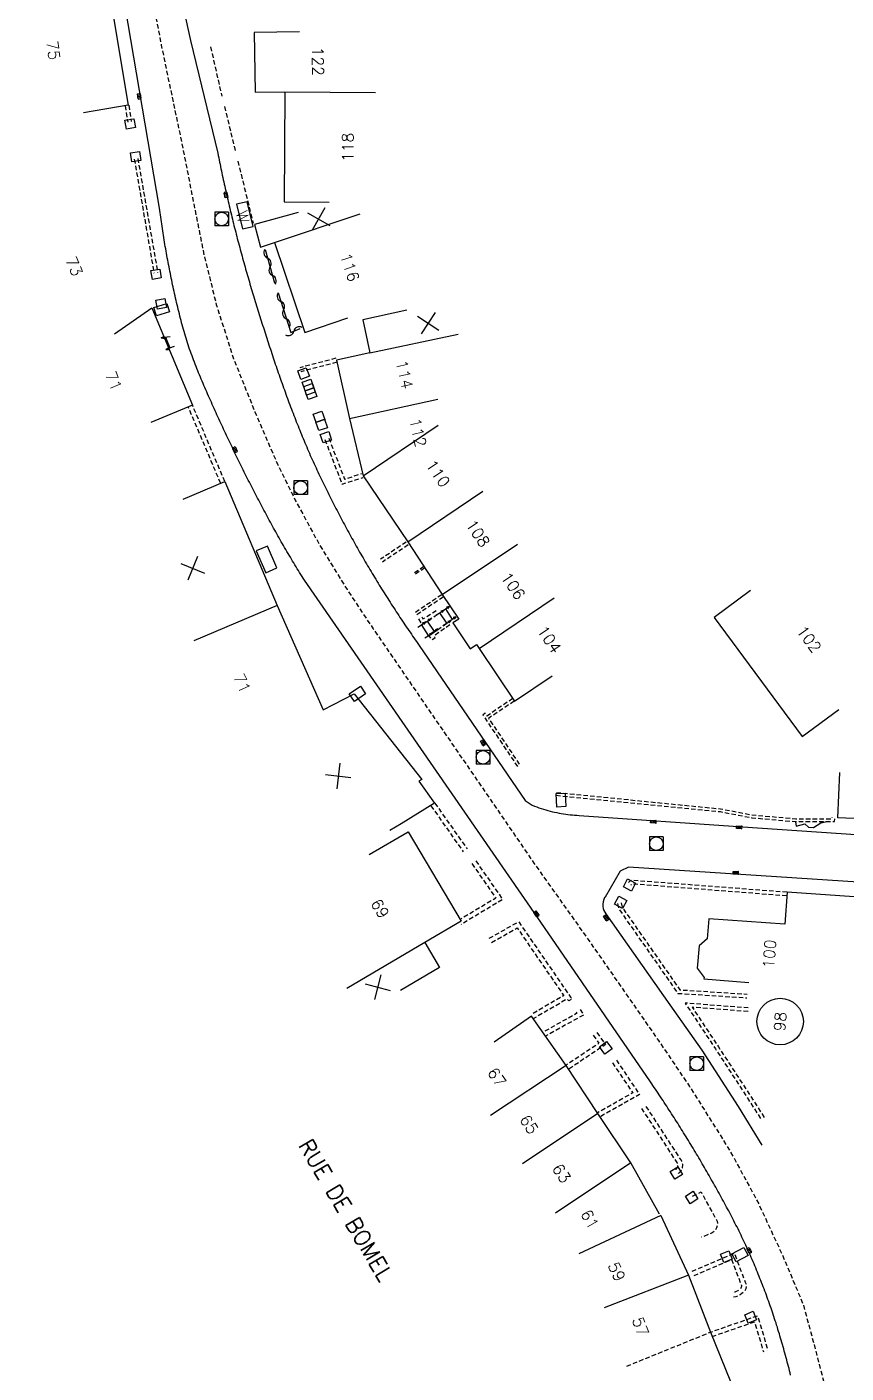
# Model space of a CAD drawing. Header units: millimetres. Extents: x 184999 to 186001, y 128999 to 130000.
# Drawn here: x 185193.3 to 185283.9, y 129248.5 to 129397.3 of the extents above; entities that cross this region are included whole.
import ezdxf
from ezdxf.enums import TextEntityAlignment as Align

# ---------------------------------------------------------------- set-up
doc = ezdxf.new("R2010")
doc.units = ezdxf.units.MM
doc.linetypes.add('DASHED', pattern=[0.75, 0.5, -0.25])
doc.layers.get('0').update_dxf_attribs({"linetype": 'CONTINUOUS'})
for name, color, linetype in [('W0001', 6, 'DASHED'), ('W0008', 7, 'CONTINUOUS'), ('W0100', 7, 'CONTINUOUS'), ('W0105', 7, 'CONTINUOUS'), ('W0112', 1, 'DASHED'), ('W0211', 2, 'CONTINUOUS'), ('W0310', 3, 'CONTINUOUS'), ('W0400', 7, 'CONTINUOUS'), ('W0420', 7, 'CONTINUOUS'), ('W0984', 7, 'CONTINUOUS'), ('W0989', 7, 'CONTINUOUS'), ('W0991', 7, 'CONTINUOUS'), ('W1102', 7, 'CONTINUOUS'), ('W1471', 7, 'CONTINUOUS')]:
    doc.layers.add(name, color=color, linetype=linetype)
doc.styles.get("Standard").update_dxf_attribs({"font": 'romans.shx', "width": 0.85})

# ---------------------------------------------------------------- blocks, each defined once
blk = doc.blocks.new('T400')
for p, q in [((-0.15, 0.3), (0.15, 0.3)), ((-0.15, -0.25), (-0.15, 0.3)), ((-0.15, 0.15), (0.15, 0.15)), ((-0.15, 0), (0.15, 0)), ((0.15, 0.3), (0.15, -0.25)), ((-0.15, -0.15), (0.15, -0.15)), ((-0.15, -0.25), (-0.15, -0.3)), ((-0.15, -0.3), (0.15, -0.3)), ((0.15, -0.3), (0.15, -0.25))]:
    blk.add_line(p, q)
blk = doc.blocks.new('t112o')
at = {"color": 0, "linetype": 'Continuous'}
for p, q in [((-0.5, 0.5), (0.5, 0.5)), ((-0.5, -0.5), (-0.5, 0.5)), ((0.5, 0.5), (0.5, -0.5)), ((0.5, -0.5), (-0.5, -0.5))]:
    blk.add_line(p, q, dxfattribs=at)
blk = doc.blocks.new('T420')
for p, q in [((0.75, 0.75), (-0.75, 0.75)), ((-0.75, 0.75), (-0.75, -0.75)), ((0.75, 0.75), (0.75, -0.75)), ((0.75, -0.75), (-0.75, -0.75))]:
    blk.add_line(p, q)
blk.add_ellipse((0, 0), major_axis=(-0.53, 0.53), ratio=1, start_param=3.926991, end_param=10.210176)
blk = doc.blocks.new('t105o')
for p, q in [((-0.5, 0), (0.5, 0)), ((0.5, 0), (0.2, 0.1)), ((0.5, 0), (0.2, -0.1))]:
    blk.add_line(p, q)
blk = doc.blocks.new('t991o')
at = {"color": 0, "linetype": 'Continuous'}
for p, q in [((-1, 1), (1, -1)), ((-1, -1), (1, 1))]:
    blk.add_line(p, q, dxfattribs=at)
blk = doc.blocks.new('t310o')
at = {"color": 0, "linetype": 'Continuous'}
for centre, start, end in [((-0.5, 0.38), 216.8699, 323.1304), ((0.5, -0.37), 36.8699, 143.1303)]:
    blk.add_arc(centre, 0.625, start, end, dxfattribs=at)
blk = doc.blocks.new('T1471')
at = {"color": 0, "linetype": 'Continuous', "flags": 128}
blk.add_lwpolyline([(-0.75, -0.5), (-0.75, 0.5), (0.75, 0.5), (0.75, -0.5), (-0.75, -0.5)], dxfattribs=at)

msp = doc.modelspace()

# ---------------------------------------------------------------- linework, layer by layer
at = {"layer": 'W0001', "flags": 128}
msp.add_lwpolyline([(185076.46, 129530.26), (185105.86, 129515.07), (185112.27, 129511.74), (185118.33, 129508.77), (185124.69, 129505.94), (185131.14, 129503.27), (185137.3, 129500.92), (185144.3, 129498.37), (185148.71, 129496.91), (185153.45, 129495.81), (185160.45, 129495.05), (185165.97, 129495.28), (185173.24, 129495.96), (185179.08, 129495.75), (185184.41, 129494.39), (185188.61, 129491.88), (185192.64, 129488.41), (185194.59, 129483.7), (185195.01, 129479.62), (185196.6, 129463.78), (185197.34, 129459.39), (185197.97, 129455.54), (185198.48, 129452.44), (185199.22, 129445.67), (185199.92, 129439.28), (185201.51, 129429.63), (185202.59, 129424.1), (185204.32, 129415.33), (185206.29, 129405.18), (185208.2, 129395.27), (185210.24, 129385.54), (185212.92, 129372.11), (185214.28, 129366.62), (185216.19, 129360.61), (185218.55, 129354.76), (185221.08, 129348.89), (185223.05, 129344.92), (185225.69, 129340.05), (185228.74, 129335.09), (185231.62, 129330.77), (185236.85, 129323.14), (185244.87, 129311.47), (185249.4, 129304.85), (185255.38, 129296.43), (185259.77, 129290.12), (185263.17, 129285.24), (185266.6, 129280.17), (185270.33, 129274.25), (185271.62, 129272.08), (185274.25, 129267.17), (185276.81, 129261.66), (185279.18, 129256.03), (185280.64, 129250.6), (185281.67, 129246.59), (185284.17, 129237.24), (185290.09, 129200.42), (185292.5, 129186.1), (185293.43, 129179.33), (185294.34, 129171.51), (185294.87, 129163.25), (185294.54, 129153.35), (185292.49, 129141.54), (185289.71, 129129.44), (185288.07, 129123.05), (185286.28, 129116.71), (185285.07, 129112.07), (185283.9, 129105.97), (185283.3, 129101.72), (185283.65, 129096.41), (185284.46, 129090.86), (185285.85, 129084.23), (185296.9, 129045.28), (185300.96, 129030.9), (185308.38, 129009.82), (185311.36, 129000)], dxfattribs=at)
at = {"layer": 'W0008', "flags": 128}
for points in [[(185203.48, 129431.82), (185211.43, 129395.79), (185214.46, 129383.33), (185214.5, 129383.08), (185214.55, 129382.84), (185214.6, 129382.59), (185214.65, 129382.35), (185214.7, 129382.11), (185214.75, 129381.86), (185214.8, 129381.62), (185214.85, 129381.38), (185214.9, 129381.14), (185214.95, 129380.89), (185215.01, 129380.65), (185215.06, 129380.41), (185215.11, 129380.16), (185215.16, 129379.92), (185215.22, 129379.68), (185215.27, 129379.44), (185215.33, 129379.19), (185215.38, 129378.95), (185215.44, 129378.71), (185215.49, 129378.47), (185215.55, 129378.23), (185215.6, 129377.98), (185215.66, 129377.74), (185215.72, 129377.5), (185215.77, 129377.26), (185215.83, 129377.02), (185215.89, 129376.78), (185215.95, 129376.54), (185216.01, 129376.29), (185216.06, 129376.05), (185216.12, 129375.81), (185216.18, 129375.57), (185216.24, 129375.33), (185216.3, 129375.09), (185216.37, 129374.85), (185216.43, 129374.61), (185216.49, 129374.37), (185216.55, 129374.13), (185216.61, 129373.89), (185216.68, 129373.65), (185216.74, 129373.41), (185216.8, 129373.17), (185216.87, 129372.93), (185216.93, 129372.69), (185217, 129372.45), (185217.06, 129372.21), (185217.13, 129371.97), (185217.19, 129371.73), (185217.26, 129371.49), (185217.32, 129371.25), (185217.39, 129371.01), (185217.46, 129370.77), (185217.53, 129370.53), (185217.59, 129370.3), (185217.66, 129370.06), (185217.73, 129369.82), (185217.8, 129369.58), (185217.87, 129369.34), (185217.94, 129369.1), (185218.01, 129368.86), (185218.08, 129368.63), (185218.15, 129368.39), (185218.22, 129368.15), (185218.29, 129367.91), (185218.37, 129367.67), (185218.44, 129367.44), (185218.51, 129367.2), (185218.58, 129366.96), (185218.66, 129366.72), (185218.73, 129366.48), (185218.81, 129366.24), (185218.88, 129366), (185218.96, 129365.76), (185219.03, 129365.52), (185219.11, 129365.28), (185219.18, 129365.04), (185219.26, 129364.8), (185219.33, 129364.56), (185219.41, 129364.32), (185219.49, 129364.08), (185219.56, 129363.84), (185219.64, 129363.6), (185219.71, 129363.36), (185219.79, 129363.12), (185219.87, 129362.88), (185219.95, 129362.64), (185220.02, 129362.41), (185220.1, 129362.17), (185220.18, 129361.93), (185220.26, 129361.69), (185220.34, 129361.45), (185220.41, 129361.21), (185220.49, 129360.97), (185220.57, 129360.73), (185220.65, 129360.5), (185220.73, 129360.26), (185220.81, 129360.02), (185220.89, 129359.78), (185220.97, 129359.54), (185221.06, 129359.31), (185221.14, 129359.07), (185221.22, 129358.83), (185221.3, 129358.59), (185221.39, 129358.36), (185221.47, 129358.12), (185221.55, 129357.88), (185221.64, 129357.65), (185221.72, 129357.41), (185221.81, 129357.17), (185221.89, 129356.94), (185221.98, 129356.7), (185222.06, 129356.46), (185222.15, 129356.23), (185222.24, 129355.99), (185222.32, 129355.76), (185222.41, 129355.52), (185222.5, 129355.29), (185222.59, 129355.05), (185222.68, 129354.82), (185222.77, 129354.58), (185222.86, 129354.35), (185222.95, 129354.11), (185223.04, 129353.88), (185223.13, 129353.65), (185223.23, 129353.41), (185223.32, 129353.18), (185223.41, 129352.95), (185223.51, 129352.71), (185223.6, 129352.48), (185223.7, 129352.25), (185223.79, 129352.01), (185223.89, 129351.78), (185223.99, 129351.55), (185224.08, 129351.32), (185224.18, 129351.09), (185224.28, 129350.86), (185224.38, 129350.63), (185224.48, 129350.39), (185224.58, 129350.16), (185224.68, 129349.93), (185224.79, 129349.7), (185224.89, 129349.47), (185224.99, 129349.24), (185225.1, 129349.01), (185225.2, 129348.79), (185225.31, 129348.56), (185225.41, 129348.33), (185225.52, 129348.1), (185225.63, 129347.87), (185225.74, 129347.65), (185225.84, 129347.42), (185225.95, 129347.2), (185226.06, 129346.97), (185226.17, 129346.75), (185226.28, 129346.52), (185226.39, 129346.3), (185226.5, 129346.07), (185226.61, 129345.85), (185226.72, 129345.62), (185226.83, 129345.4), (185226.94, 129345.18), (185227.06, 129344.95), (185227.17, 129344.73), (185227.28, 129344.51), (185227.4, 129344.29), (185227.51, 129344.06), (185227.63, 129343.84), (185227.74, 129343.62), (185227.86, 129343.4), (185227.97, 129343.18), (185228.09, 129342.96), (185228.21, 129342.74), (185228.32, 129342.52), (185228.44, 129342.3), (185228.56, 129342.08), (185228.68, 129341.86), (185228.8, 129341.64), (185228.92, 129341.42), (185229.03, 129341.2), (185229.16, 129340.98), (185229.28, 129340.76), (185229.4, 129340.54), (185229.52, 129340.33), (185229.64, 129340.11), (185229.76, 129339.89), (185229.89, 129339.67), (185230.01, 129339.46), (185230.13, 129339.24), (185230.26, 129339.02), (185230.38, 129338.81), (185230.51, 129338.59), (185230.63, 129338.38), (185230.76, 129338.16), (185230.88, 129337.95), (185231.01, 129337.73), (185231.14, 129337.52), (185231.26, 129337.3), (185231.39, 129337.09), (185231.52, 129336.88), (185231.65, 129336.66), (185231.78, 129336.45), (185231.91, 129336.23), (185232.04, 129336.02), (185232.17, 129335.81), (185232.3, 129335.6), (185232.43, 129335.38), (185232.56, 129335.17), (185232.69, 129334.96), (185232.83, 129334.75), (185232.96, 129334.54), (185233.09, 129334.33), (185233.23, 129334.12), (185233.36, 129333.91), (185233.5, 129333.7), (185233.63, 129333.49), (185233.77, 129333.28), (185233.9, 129333.07), (185234.04, 129332.86), (185234.17, 129332.65), (185234.31, 129332.44), (185234.45, 129332.23), (185234.59, 129332.02), (185234.73, 129331.82), (185234.87, 129331.61), (185235, 129331.4), (185235.14, 129331.19), (185235.28, 129330.99), (185235.43, 129330.78), (185235.57, 129330.57), (185235.71, 129330.37), (185235.85, 129330.16), (185235.99, 129329.96), (185236.14, 129329.75), (185236.28, 129329.55), (185236.42, 129329.34), (185236.57, 129329.14), (185236.71, 129328.93), (185248.43, 129311.79), (185249.22, 129311.28), (185249.46, 129311.17), (185249.71, 129311.07), (185249.95, 129310.98), (185250.2, 129310.89), (185250.45, 129310.81), (185250.7, 129310.74), (185250.95, 129310.66), (185251.2, 129310.6), (185251.45, 129310.54), (185251.69, 129310.49), (185251.93, 129310.44), (185252.18, 129310.39), (185252.42, 129310.35), (185252.67, 129310.31), (185252.92, 129310.27), (185253.16, 129310.24), (185253.41, 129310.21), (185253.66, 129310.18), (185253.9, 129310.16), (185254.15, 129310.14), (185254.4, 129310.12), (185272.48, 129308.86), (185341.48, 129304.19)], [(185277.78, 129248.26), (185277.72, 129248.5), (185277.66, 129248.74), (185277.6, 129248.98), (185277.53, 129249.22), (185277.47, 129249.46), (185277.41, 129249.7), (185277.34, 129249.94), (185277.28, 129250.18), (185277.21, 129250.42), (185277.15, 129250.67), (185277.08, 129250.91), (185277.01, 129251.15), (185276.94, 129251.39), (185276.88, 129251.63), (185276.81, 129251.87), (185276.74, 129252.11), (185276.67, 129252.34), (185276.6, 129252.58), (185276.53, 129252.82), (185276.45, 129253.06), (185276.38, 129253.3), (185276.31, 129253.54), (185276.23, 129253.78), (185276.16, 129254.02), (185276.08, 129254.25), (185276, 129254.49), (185275.93, 129254.73), (185275.85, 129254.96), (185275.77, 129255.2), (185275.69, 129255.44), (185275.61, 129255.67), (185275.52, 129255.91), (185275.44, 129256.14), (185275.36, 129256.38), (185275.27, 129256.61), (185275.19, 129256.84), (185275.1, 129257.08), (185275.02, 129257.31), (185274.93, 129257.55), (185274.84, 129257.78), (185274.75, 129258.01), (185274.66, 129258.24), (185274.57, 129258.48), (185274.48, 129258.71), (185274.39, 129258.94), (185274.3, 129259.17), (185274.2, 129259.4), (185274.11, 129259.63), (185274.01, 129259.87), (185273.92, 129260.1), (185273.82, 129260.33), (185273.73, 129260.56), (185273.63, 129260.79), (185273.53, 129261.02), (185273.43, 129261.24), (185273.33, 129261.47), (185273.23, 129261.7), (185273.13, 129261.93), (185273.03, 129262.16), (185272.92, 129262.38), (185272.82, 129262.61), (185272.71, 129262.84), (185272.61, 129263.06), (185272.5, 129263.29), (185272.39, 129263.51), (185272.29, 129263.74), (185272.18, 129263.96), (185272.07, 129264.18), (185271.96, 129264.41), (185271.85, 129264.63), (185271.73, 129264.85), (185271.62, 129265.07), (185271.51, 129265.3), (185271.39, 129265.52), (185271.28, 129265.74), (185271.16, 129265.96), (185271.05, 129266.18), (185270.93, 129266.4), (185270.81, 129266.62), (185270.7, 129266.84), (185270.58, 129267.06), (185270.46, 129267.28), (185270.34, 129267.5), (185270.22, 129267.72), (185270.1, 129267.93), (185269.98, 129268.15), (185269.86, 129268.37), (185269.74, 129268.59), (185269.62, 129268.81), (185269.5, 129269.02), (185269.37, 129269.24), (185269.25, 129269.46), (185269.13, 129269.67), (185269.01, 129269.89), (185268.88, 129270.11), (185268.76, 129270.32), (185268.63, 129270.54), (185268.51, 129270.76), (185268.38, 129270.97), (185268.26, 129271.19), (185268.13, 129271.4), (185268.01, 129271.62), (185267.88, 129271.83), (185267.76, 129272.05), (185267.63, 129272.26), (185267.5, 129272.48), (185267.37, 129272.69), (185267.25, 129272.91), (185267.12, 129273.12), (185266.99, 129273.33), (185266.86, 129273.55), (185266.73, 129273.76), (185266.6, 129273.97), (185266.47, 129274.19), (185266.34, 129274.4), (185266.21, 129274.61), (185266.08, 129274.82), (185265.95, 129275.03), (185265.82, 129275.25), (185265.69, 129275.46), (185265.55, 129275.67), (185265.42, 129275.88), (185265.29, 129276.09), (185265.15, 129276.3), (185265.02, 129276.51), (185264.89, 129276.72), (185264.75, 129276.93), (185264.62, 129277.14), (185264.48, 129277.35), (185264.35, 129277.56), (185264.21, 129277.77), (185264.08, 129277.98), (185263.94, 129278.19), (185263.8, 129278.4), (185263.67, 129278.61), (185263.53, 129278.81), (185263.39, 129279.02), (185263.26, 129279.23), (185263.12, 129279.44), (185262.98, 129279.65), (185262.84, 129279.85), (185262.7, 129280.06), (185262.56, 129280.27), (185262.42, 129280.47), (185262.28, 129280.68), (185249.77, 129298.9), (185224.03, 129336.14), (185223.9, 129336.35), (185223.76, 129336.56), (185223.63, 129336.77), (185223.5, 129336.98), (185223.37, 129337.19), (185223.24, 129337.4), (185223.11, 129337.61), (185222.98, 129337.83), (185222.85, 129338.04), (185222.72, 129338.25), (185222.6, 129338.46), (185222.47, 129338.67), (185222.34, 129338.89), (185222.22, 129339.1), (185222.09, 129339.31), (185221.96, 129339.53), (185221.84, 129339.74), (185221.71, 129339.96), (185221.59, 129340.17), (185221.47, 129340.39), (185221.34, 129340.6), (185221.22, 129340.82), (185221.1, 129341.03), (185220.98, 129341.25), (185220.86, 129341.47), (185220.74, 129341.68), (185220.62, 129341.9), (185220.5, 129342.12), (185220.38, 129342.33), (185220.26, 129342.55), (185220.14, 129342.77), (185220.02, 129342.99), (185219.9, 129343.21), (185219.79, 129343.43), (185219.67, 129343.65), (185219.55, 129343.87), (185219.43, 129344.09), (185219.32, 129344.31), (185219.2, 129344.54), (185219.08, 129344.76), (185218.97, 129344.98), (185218.85, 129345.2), (185218.74, 129345.42), (185218.62, 129345.64), (185218.51, 129345.87), (185218.39, 129346.09), (185218.28, 129346.31), (185218.16, 129346.53), (185218.05, 129346.76), (185217.94, 129346.98), (185217.82, 129347.2), (185217.71, 129347.42), (185217.6, 129347.65), (185217.49, 129347.87), (185217.38, 129348.09), (185217.26, 129348.32), (185217.15, 129348.54), (185217.04, 129348.77), (185216.93, 129348.99), (185216.82, 129349.21), (185216.71, 129349.44), (185216.6, 129349.66), (185216.49, 129349.89), (185216.38, 129350.11), (185216.27, 129350.34), (185216.16, 129350.56), (185216.06, 129350.79), (185215.95, 129351.01), (185215.84, 129351.24), (185215.73, 129351.47), (185215.63, 129351.69), (185215.52, 129351.92), (185215.41, 129352.14), (185215.31, 129352.37), (185215.2, 129352.6), (185215.09, 129352.82), (185214.99, 129353.05), (185214.88, 129353.28), (185214.78, 129353.5), (185214.68, 129353.73), (185214.57, 129353.96), (185214.47, 129354.19), (185214.36, 129354.41), (185214.26, 129354.64), (185214.16, 129354.87), (185214.05, 129355.1), (185213.95, 129355.33), (185213.84, 129355.56), (185213.74, 129355.8), (185213.64, 129356.03), (185213.53, 129356.26), (185213.43, 129356.49), (185213.33, 129356.72), (185213.22, 129356.96), (185213.12, 129357.19), (185213.02, 129357.42), (185212.92, 129357.65), (185212.82, 129357.89), (185212.72, 129358.12), (185212.62, 129358.36), (185212.52, 129358.59), (185212.43, 129358.82), (185212.33, 129359.06), (185212.24, 129359.29), (185212.14, 129359.53), (185212.05, 129359.77), (185211.95, 129360), (185211.86, 129360.24), (185211.77, 129360.48), (185211.68, 129360.71), (185211.6, 129360.95), (185211.51, 129361.19), (185211.42, 129361.43), (185211.34, 129361.67), (185211.26, 129361.91), (185211.18, 129362.15), (185211.1, 129362.39), (185211.02, 129362.64), (185210.94, 129362.88), (185210.87, 129363.12), (185210.79, 129363.37), (185210.72, 129363.61), (185210.65, 129363.86), (185210.58, 129364.1), (185210.52, 129364.35), (185210.45, 129364.59), (185210.39, 129364.84), (185210.32, 129365.08), (185210.26, 129365.33), (185210.2, 129365.58), (185210.14, 129365.83), (185210.08, 129366.07), (185210.02, 129366.32), (185209.96, 129366.57), (185209.9, 129366.82), (185209.84, 129367.06), (185209.79, 129367.31), (185209.73, 129367.56), (185209.68, 129367.81), (185209.62, 129368.06), (185209.57, 129368.31), (185209.52, 129368.56), (185209.46, 129368.8), (185209.41, 129369.05), (185209.36, 129369.3), (185209.31, 129369.54), (185209.26, 129369.79), (185209.21, 129370.04), (185209.16, 129370.29), (185209.11, 129370.53), (185209.06, 129370.78), (185209.01, 129371.03), (185208.96, 129371.28), (185208.92, 129371.53), (185208.87, 129371.77), (185208.83, 129372.02), (185208.78, 129372.27), (185208.74, 129372.52), (185208.69, 129372.77), (185208.65, 129373.02), (185208.61, 129373.26), (185208.57, 129373.51), (185208.53, 129373.76), (185208.49, 129374.01), (185208.45, 129374.26), (185208.41, 129374.51), (185208.37, 129374.76), (185208.33, 129375.01), (185208.29, 129375.26), (185208.25, 129375.51), (185208.22, 129375.76), (185208.18, 129376.01), (185208.15, 129376.26), (185208.11, 129376.51), (185208.08, 129376.76), (185208.04, 129377.01), (185208.01, 129377.26), (185200.73, 129420.01)], [(185305.55, 129301.42), (185259.85, 129304.42), (185258.93, 129303.95), (185257.27, 129301.09), (185257.21, 129301.05), (185257.11, 129300.82), (185257.04, 129300.57), (185257.02, 129300.32), (185257.02, 129300.06), (185257.06, 129299.84), (185257.13, 129299.63), (185257.22, 129299.43), (185257.35, 129299.24), (185264.41, 129289.19), (185267.96, 129284.19), (185271.97, 129277.95), (185274.6, 129273.66)]]:
    msp.add_lwpolyline(points, dxfattribs=at)
at = {"layer": 'W0100', "flags": 128}
for points in [[(185194.38, 129418.82), (185199.3, 129419.68), (185200.49, 129412.82), (185202.19, 129402.81), (185204.56, 129388.63), (185199.62, 129387.81)], [(185223.47, 129396.76), (185218.47, 129396.69), (185218.57, 129390.07), (185221.87, 129390.12), (185221.78, 129377.97), (185226.78, 129377.93)], [(185223.32, 129376.77), (185218.5, 129375.44), (185219.18, 129372.95), (185220.73, 129373.46), (185224.08, 129363.52), (185228.82, 129365.12)], [(185203.03, 129363.38), (185207.15, 129366.23), (185211.64, 129355.5), (185207.03, 129353.57)], [(185235.36, 129365.97), (185230.47, 129364.93), (185231.25, 129361.25), (185227.58, 129360.47), (185229.01, 129353.99), (185230.51, 129347.67), (185235.46, 129340.36), (185239.27, 129334.57), (185241.09, 129331.83), (185240.45, 129331.41), (185242.35, 129328.56), (185243.04, 129329.01), (185243.34, 129328.57), (185247.26, 129322.76), (185251.4, 129325.57)], [(185209.17, 129361.8), (185208.69, 129362.98)], [(185210.62, 129345.08), (185215.23, 129347.03), (185221.01, 129333.33), (185226.09, 129321.79), (185229.52, 129323.56), (185237, 129314.1), (185236.68, 129313.91), (185238.41, 129311.47), (185234.73, 129309.19), (185233.47, 129308.47)], [(185273.33, 129335), (185269.31, 129332.02), (185279.07, 129318.87), (185283.09, 129321.85)], [(185239.76, 129331.39), (185238.99, 129332.54)], [(185239.62, 129332.95), (185240.35, 129331.8)], [(185237.75, 129330.02), (185236.98, 129331.22)], [(185237.6, 129331.61), (185238.36, 129330.47)], [(185304.29, 129308.6), (185300.85, 129308.81), (185301.59, 129312.51), (185296, 129313.21), (185295.45, 129309.28), (185291.87, 129309.44), (185289.28, 129309.62), (185282.99, 129309.88), (185283.2, 129314.88)], [(185231.2, 129305.8), (185235.51, 129308.33), (185241.34, 129298.43), (185237.34, 129296.07), (185238.96, 129293.3), (185234.65, 129290.77)], [(185286.46, 129294.29), (185286.57, 129299.29), (185286.38, 129301.03), (185277.38, 129301.63), (185277.13, 129298.12)], [(185277.12, 129298.12), (185268.72, 129298.71), (185268.55, 129296.47), (185267.68, 129295.7), (185267.44, 129293.25), (185268.23, 129292.22), (185268.18, 129292.05), (185273.17, 129291.67)], [(185263.27, 129266.06), (185260.1, 129271.74), (185256.45, 129277.18), (185252.96, 129282.47), (185249.12, 129287.94), (185245.02, 129285.08)], [(185263.41, 129265.89), (185266.48, 129259.3), (185268.92, 129253.01), (185271.69, 129246.2), (185272.8, 129238.32), (185273.96, 129232.38), (185269.05, 129231.42)]]:
    msp.add_lwpolyline(points, dxfattribs=at)
for points in [[(185217.19, 129374.96), (185218.35, 129375.24), (185217.69, 129377.97), (185216.52, 129377.69)], [(185219.94, 129339.91), (185218.71, 129339.38), (185219.75, 129336.96), (185220.98, 129337.49)]]:
    msp.add_lwpolyline(points, close=True, dxfattribs=at)
at = {"layer": 'W0112', "flags": 128}
for points in [[(185213.66, 129395.09), (185214.9, 129389.63)], [(185204.2, 129388.57), (185204.49, 129386.78)], [(185204.6, 129388.63), (185204.88, 129386.84)], [(185215.19, 129388.5), (185216.39, 129383.56)], [(185205.22, 129382.68), (185207.4, 129370.08)], [(185205.61, 129382.75), (185207.8, 129370.15)], [(185216.66, 129382.46), (185218.36, 129375.62)], [(185227.51, 129360.66), (185223.52, 129359.62)], [(185227.62, 129360.22), (185223.64, 129359.18)], [(185214.77, 129346.83), (185211.18, 129355.31)], [(185215.23, 129347.03), (185211.64, 129355.5)], [(185226.72, 129351.85), (185228.47, 129347.3), (185230.37, 129347.93)], [(185226.29, 129351.69), (185228.2, 129346.74), (185230.52, 129347.5)], [(185235.29, 129340.34), (185232.44, 129338.45)], [(185235.49, 129340.03), (185232.65, 129338.14)], [(185237.24, 129337.64), (185236.11, 129336.88)], [(185237.33, 129337.5), (185236.2, 129336.74)], [(185239.2, 129334.52), (185236.17, 129332.49)], [(185239.37, 129334.27), (185236.34, 129332.24)], [(185236.63, 129331.85), (185236.99, 129331.27), (185239, 129332.52)], [(185236.99, 129332.08), (185237.13, 129331.86), (185238.78, 129332.89)], [(185240.12, 129331.21), (185238.36, 129329.97), (185238.43, 129329.74), (185238.14, 129329.52), (185237.8, 129330), (185239.78, 129331.38)], [(185247.07, 129323.05), (185244.2, 129321.12), (185244, 129321.42), (185243.75, 129321.23), (185247.6, 129315.5)], [(185247.21, 129322.76), (185244.38, 129320.86), (185247.86, 129315.68)], [(185251.85, 129312.35), (185270, 129310.55), (185273.46, 129309.88), (185278.33, 129309.44), (185282.62, 129309.45), (185282.7, 129309.85)], [(185251.88, 129312.66), (185270.04, 129310.86), (185273.5, 129310.19), (185278.34, 129309.76), (185282.36, 129309.76), (185282.38, 129309.91)], [(185238.01, 129311.2), (185241.57, 129306.12)], [(185238.44, 129311.5), (185242.01, 129306.42)], [(185242.97, 129305.1), (185245.94, 129300.84), (185241.34, 129298.07)], [(185242.54, 129304.8), (185245.19, 129301), (185241.34, 129298.69)], [(185277.38, 129301.63), (185260.25, 129302.95), (185260.02, 129302.89), (185259.84, 129302.72)], [(185277.34, 129301.23), (185260.28, 129302.55), (185260.22, 129302.53), (185260.12, 129302.43)], [(185258.64, 129300.39), (185258.77, 129299.81), (185265.31, 129290.46), (185272.95, 129289.97)], [(185259.03, 129300.47), (185259.14, 129299.98), (185265.53, 129290.85), (185272.98, 129290.37)], [(185244.46, 129296.55), (185247.71, 129298.38), (185253.44, 129290.04), (185253.63, 129289.87), (185253.24, 129289.64), (185253.06, 129289.82), (185249.33, 129287.65)], [(185244.71, 129296.09), (185247.55, 129297.69), (185252.69, 129290.21), (185249.12, 129288.13)], [(185273.1, 129288.85), (185266.11, 129289.38), (185269.48, 129284.31), (185274.54, 129276.51)], [(185254.06, 129288.41), (185254.15, 129288.26), (185250.43, 129286.17)], [(185254.51, 129288.69), (185254.89, 129288.08), (185250.68, 129285.71)], [(185273.07, 129288.45), (185266.89, 129288.92), (185269.81, 129284.53), (185274.88, 129276.73)], [(185255.94, 129285.82), (185256.58, 129284.94), (185252.93, 129282.49)], [(185256.36, 129286.12), (185257.32, 129284.81), (185253.22, 129282.06)], [(185258.08, 129282.77), (185260.32, 129279.46), (185256.44, 129277.26)], [(185258.52, 129283.07), (185261.07, 129279.28), (185256.7, 129276.8)], [(185266.94, 129268.04), (185267.88, 129268.51), (185269.65, 129265.27), (185269.69, 129265.01), (185269.67, 129264.77), (185269.59, 129264.52), (185269.47, 129264.3), (185269.31, 129264.12), (185269.11, 129263.98), (185267.94, 129263.49)], [(185266.89, 129259.74), (185271.55, 129261.74), (185272.76, 129258.52), (185272.85, 129258.28), (185272.87, 129258.04), (185272.82, 129257.79), (185272.71, 129257.58), (185272.57, 129257.41), (185272.39, 129257.26), (185272.2, 129257.13), (185271.97, 129257.01), (185271.72, 129256.92), (185271.46, 129256.88)], [(185267.1, 129259.26), (185271.25, 129261.05), (185272.27, 129258.33), (185272.34, 129258.16), (185272.34, 129258.07), (185272.32, 129257.96), (185272.27, 129257.87), (185272.2, 129257.78), (185272.08, 129257.68), (185271.93, 129257.58), (185271.76, 129257.49), (185271.6, 129257.43), (185271.38, 129257.4)], [(185259.66, 129249.25), (185268.92, 129253.01), (185274.12, 129254.82), (185275.27, 129250.97)], [(185269.09, 129252.52), (185273.78, 129254.15), (185274.77, 129250.82)]]:
    msp.add_lwpolyline(points, dxfattribs=at)
for points in [[(185265.07, 129271, 0.421283), (185265.23, 129271.76), (185261.28, 129277.81)], [(185265.35, 129270.55, 0.420515), (185265.67, 129272.04), (185261.72, 129278.1)]]:
    msp.add_lwpolyline(points, format="xyb", dxfattribs=at)
at = {"layer": 'W0211', "flags": 128}
msp.add_lwpolyline([(185278.31, 129309.43), (185278.39, 129308.93), (185279.36, 129309.19), (185279.77, 129308.82), (185280.31, 129308.8), (185281.13, 129309.3), (185281.97, 129309.5)], dxfattribs=at)
at = {"layer": 'W0310', "flags": 128}
for points in [[(185219.67, 129372.7), (185220.73, 129369)], [(185221.12, 129367.89), (185222.51, 129363.5), (185223.55, 129363.96)]]:
    msp.add_lwpolyline(points, dxfattribs=at)
at = {"layer": 'W1102', "flags": 128}
for points in [[(185221.87, 129390.12), (185231.87, 129390.04)], [(185220.73, 129373.46), (185230.2, 129376.65)], [(185231.25, 129361.25), (185241.03, 129363.33)], [(185229.01, 129353.99), (185238.78, 129356.15)], [(185230.51, 129347.67), (185238.8, 129353.27)], [(185235.46, 129340.36), (185243.74, 129345.96)], [(185239.27, 129334.57), (185247.59, 129340.12)], [(185243.34, 129328.57), (185251.62, 129334.17)], [(185221.01, 129333.33), (185211.8, 129329.43)], [(185237.34, 129296.07), (185228.72, 129291)], [(185252.96, 129282.47), (185244.61, 129276.95)], [(185256.45, 129277.18), (185248.14, 129271.61)], [(185260.1, 129271.74), (185251.79, 129266.17)], [(185263.41, 129265.89), (185254.35, 129261.67)], [(185266.48, 129259.3), (185257.16, 129255.68)]]:
    msp.add_lwpolyline(points, dxfattribs=at)
at = {"layer": 'W1102'}
msp.add_circle((185276.62, 129287.34), 2.57, dxfattribs=at)

# ---------------------------------------------------------------- block references
at = {"layer": 'W0105'}
for p, rotation in [((185208.69, 129362.98), 186.9107198746668), ((185209.17, 129361.8), 200.4988070355938), ((185238.99, 129332.53), 32.38814322219866), ((185239.62, 129332.95), 32.38814322219866), ((185236.98, 129331.22), 32.38814322219866), ((185237.6, 129331.61), 32.38814322219866), ((185239.76, 129331.39), 32.38814322219866), ((185240.35, 129331.8), 32.38814322219866), ((185237.75, 129330.02), 32.38814322219866), ((185238.36, 129330.47), 32.38814322219866)]:
    msp.add_blockref('t105o', p, dxfattribs=dict(at, rotation=rotation))
at = {"layer": 'W0112'}
for p, rotation in [((185204.76, 129386.57), 279.6557841304334), ((185205.37, 129382.95), 99.6557841308048), ((185207.63, 129369.95), 279.6734101474673), ((185208.19, 129366.68), 99.67341014742505), ((185223.93, 129358.98), 291.093934188008), ((185224.42, 129357.71), 288.9826130840907), ((185224.58, 129357.24), 108.9826130851696), ((185224.75, 129356.76), 289.0827058645525), ((185225.63, 129354.19), 109.0827058637711), ((185225.93, 129353.3), 108.5183950367291), ((185226.4, 129351.94), 108.8451410106293), ((185259.97, 129302.43), 242.5204495420281), ((185258.98, 129300.52), 62.52044954116153), ((185257.33, 129284.43), 36.73170934762264), ((185265.14, 129270.61), 301.814565265919), ((185266.83, 129267.89), 121.814565265339), ((185270.66, 129261.34), 291.9705866275122), ((185273.36, 129254.66), 111.9705866274254)]:
    msp.add_blockref('t112o', p, dxfattribs=dict(at, rotation=rotation))
at = {"layer": 'W0310'}
for p, rotation in [((185219.94, 129371.74), 286.0593357529936), ((185220.5, 129369.82), 286.0593357529936), ((185221.42, 129366.94), 287.4714790277941), ((185222.02, 129365.03), 287.4714790277941), ((185222.86, 129363.66), 24.24903774495538)]:
    msp.add_blockref('t310o', p, dxfattribs=dict(at, rotation=rotation))
at = {"layer": 'W0400'}
for p, rotation in [((185205.76, 129389.63), 9.890804704509703), ((185215.35, 129378.71), 191.4207406459008), ((185216.36, 129350.57), 25.47743548794586), ((185243.76, 129318.15), 31.23797925804265), ((185262.61, 129309.45), 86.16469198379728), ((185272.1, 129308.82), 86.22328267400448), ((185271.73, 129303.77), 90), ((185249.67, 129299.26), 36.04395827976897), ((185257.38, 129298.82), 33.09054456812882), ((185273.21, 129262.03), 28.03387692768419)]:
    msp.add_blockref('T400', p, dxfattribs=dict(at, rotation=rotation))
at = {"layer": 'W0420'}
for p in [(185214.87, 129376.06), (185223.6, 129346.35), (185243.78, 129316.56), (185262.93, 129307), (185267.39, 129282.69)]:
    msp.add_blockref('T420', p, dxfattribs=at)
at = {"layer": 'W0991'}
for p, rotation in [((185225.59, 129376.05), 285.367435116318), ((185237.71, 129364.55), 282.0255206541371), ((185211.67, 129337.45), 292.8771210432161), ((185227.77, 129314.49), 308.3342327770197), ((185232.12, 129291.14), 300.4607381827145)]:
    msp.add_blockref('t991o', p, dxfattribs=dict(at, rotation=rotation))
at = {"layer": 'W1471'}
for p, rotation in [((185208.23, 129366.04), 17.11778841716148), ((185229.89, 129323.57), 34.44935735101135), ((185252.39, 129311.83), 272.818997796433), ((185272.17, 129261.57), 27.64727497871147)]:
    msp.add_blockref('T1471', p, dxfattribs=dict(at, rotation=rotation))

# ---------------------------------------------------------------- texts
at = {"layer": 'W0984'}
msp.add_text('W', height=1.25, rotation=283.798, dxfattribs=at).set_placement((185217.2, 129376.32), align=Align.MIDDLE)
at = {"layer": 'W0989'}
msp.add_text('RUE DE BOMEL', height=1.75, rotation=300.8643, dxfattribs=at).set_placement((185228.61, 129266.49), align=Align.MIDDLE)
at = {"layer": 'W0991'}
for s, rotation, p in [('75', 278.0446, (185196.27, 129394.71)), ('122', 270.8838, (185225.52, 129393.49)), ('118', 89.5635, (185228.82, 129383.99)), ('73', 292.744, (185198.58, 129370.82)), ('116', 288.6379, (185229.03, 129370.73)), ('114', 282.7153, (185235.09, 129358.87)), ('71', 292.744, (185202.94, 129358.16)), ('112', 283.3538, (185236.58, 129352.45)), ('110', 304.0642, (185238.79, 129347.93)), ('108', 303.3521, (185243.21, 129341.31)), ('106', 304.1216, (185247.1, 129335.5)), ('104', 304.0671, (185251.1, 129329.59)), ('102', 306.5727, (185279.81, 129329.62)), ('71', 293.7532, (185217.14, 129324.74)), ('69', 300.4607, (185232.39, 129299.83)), ('100', 85.3475, (185275.43, 129294.81)), ('98', 85.3475, (185276.62, 129287.34)), ('67', 305.0056, (185245.3, 129281.19)), ('65', 303.4519, (185248.86, 129275.97)), ('63', 303.8354, (185252.46, 129270.56)), ('61', 299.2559, (185255.58, 129265.48)), ('59', 295.3646, (185258.55, 129259.69)), ('57', 291.2197, (185261.18, 129253.62))]:
    msp.add_text(s, height=1.25, rotation=rotation, dxfattribs=at).set_placement(p, align=Align.MIDDLE)

doc.saveas('drawing.dxf')
